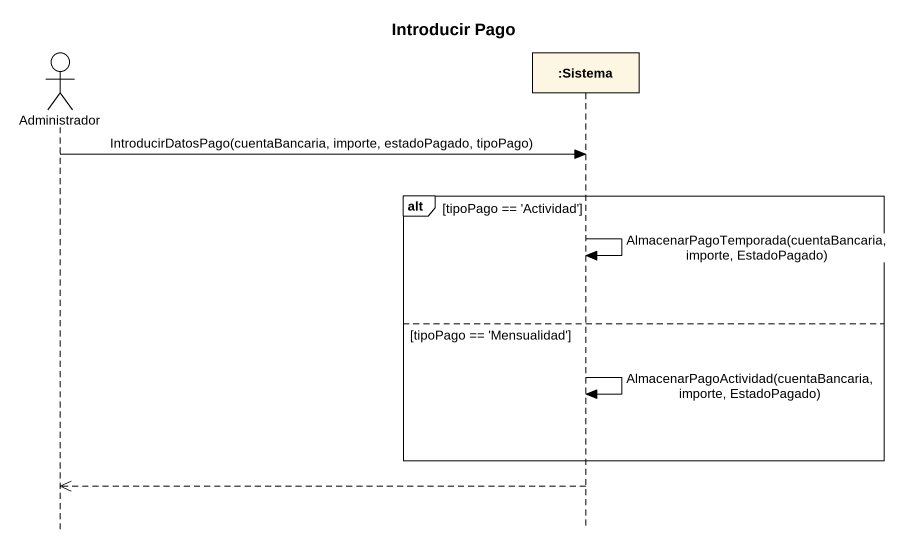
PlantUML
@startuml
title Introducir Pago
hide footbox
actor Administrador
participant ":Sistema" as Sistema

Administrador -> Sistema : IntroducirDatosPago(cuentaBancaria, importe, estadoPagado, tipoPago)
alt tipoPago == 'Actividad'
  Sistema -> Sistema : AlmacenarPagoTemporada(cuentaBancaria, importe, EstadoPagado)
else tipoPago == 'Mensualidad'
  Sistema -> Sistema : AlmacenarPagoActividad(cuentaBancaria, importe, EstadoPagado)
end
Sistema -->> Administrador
@enduml
